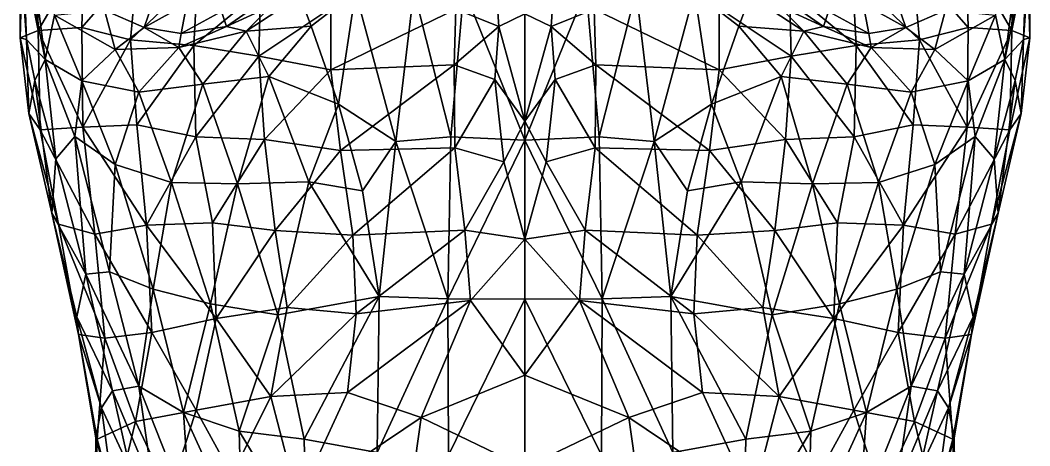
# Model space of a CAD drawing. Extents: x -1.56 to 1.56, y -5.64 to 3.99.
# Drawn here: x -1.416 to 1.416, y 0.448 to 1.642 of the extents above; entities that cross this region are included whole.
import ezdxf

# ---------------------------------------------------------------- set-up
doc = ezdxf.new("R2010")
doc.units = 0
doc.layers.add('MAMMOTH$LWO', color=1, linetype='CONTINUOUS')

msp = doc.modelspace()

# ---------------------------------------------------------------- linework, layer by layer
at = {"layer": 'MAMMOTH$LWO'}
for points in [[(-1.4078, 1.8362, 3.7596), (-1.3921, 1.8809, 3.5815), (-1.3456, 1.5318, 3.6352)], [(-1.3199, 1.6562, 3.487), (-1.3456, 1.5318, 3.6352), (-1.3921, 1.8809, 3.5815)], [(1.3456, 1.5318, 3.6352), (1.3199, 1.6562, 3.487), (1.3921, 1.8809, 3.5815)], [(1.3921, 1.8809, 3.5815), (1.4078, 1.8362, 3.7596), (1.3456, 1.5318, 3.6352)], [(-1.3698, 1.8521, 4.41), (-1.4099, 1.8353, 4.1113), (-1.3653, 1.6129, 4.4835)], [(-1.3698, 1.8521, 4.41), (-1.3653, 1.6129, 4.4835), (-1.2379, 1.8336, 4.6931)], [(1.3653, 1.6129, 4.4835), (1.3698, 1.8521, 4.41), (1.2379, 1.8336, 4.6931)], [(1.4099, 1.8353, 4.1113), (1.3698, 1.8521, 4.41), (1.3653, 1.6129, 4.4835)], [(-1.4099, 1.8353, 4.1113), (-1.416, 1.5924, 4.1105), (-1.3653, 1.6129, 4.4835)], [(-1.4099, 1.8353, 4.1113), (-1.4147, 1.8255, 3.8723), (-1.416, 1.5924, 4.1105)], [(-1.4147, 1.8255, 3.8723), (-1.3985, 1.5875, 3.7933), (-1.416, 1.5924, 4.1105)], [(-1.4147, 1.8255, 3.8723), (-1.4078, 1.8362, 3.7596), (-1.3985, 1.5875, 3.7933)], [(-1.4078, 1.8362, 3.7596), (-1.3456, 1.5318, 3.6352), (-1.3985, 1.5875, 3.7933)], [(-1.2431, 1.6217, 4.8018), (-1.2379, 1.8336, 4.6931), (-1.3653, 1.6129, 4.4835)], [(-1.0868, 1.8008, 4.915), (-1.2379, 1.8336, 4.6931), (-1.2431, 1.6217, 4.8018)], [(1.2379, 1.8336, 4.6931), (1.0868, 1.8008, 4.915), (1.2431, 1.6217, 4.8018)], [(1.2379, 1.8336, 4.6931), (1.2431, 1.6217, 4.8018), (1.3653, 1.6129, 4.4835)], [(1.3456, 1.5318, 3.6352), (1.4078, 1.8362, 3.7596), (1.3985, 1.5875, 3.7933)], [(1.416, 1.5924, 4.1105), (1.4099, 1.8353, 4.1113), (1.3653, 1.6129, 4.4835)], [(1.4078, 1.8362, 3.7596), (1.4147, 1.8255, 3.8723), (1.3985, 1.5875, 3.7933)], [(1.3985, 1.5875, 3.7933), (1.4147, 1.8255, 3.8723), (1.416, 1.5924, 4.1105)], [(1.4147, 1.8255, 3.8723), (1.4099, 1.8353, 4.1113), (1.416, 1.5924, 4.1105)], [(-1.1063, 1.5867, 4.9753), (-1.0868, 1.8008, 4.915), (-1.2431, 1.6217, 4.8018)], [(-0.9184, 1.7653, 5.0662), (-1.0868, 1.8008, 4.915), (-1.1063, 1.5867, 4.9753)], [(-0.073, 1.6245, 5.2871), (-0.0842, 1.7888, 5.2375), (-0.1944, 1.6728, 5.2534)], [(-0.0842, 1.7888, 5.2375), (-0.073, 1.6245, 5.2871), (0, 1.6598, 5.2844)], [(0.073, 1.6245, 5.2871), (0.0842, 1.7888, 5.2375), (0, 1.6598, 5.2844)], [(0.0842, 1.7888, 5.2375), (0.073, 1.6245, 5.2871), (0.1944, 1.6728, 5.2534)], [(1.0868, 1.8008, 4.915), (0.9184, 1.7653, 5.0662), (1.1063, 1.5867, 4.9753)], [(1.0868, 1.8008, 4.915), (1.1063, 1.5867, 4.9753), (1.2431, 1.6217, 4.8018)], [(-0.929, 1.5711, 5.1091), (-0.9184, 1.7653, 5.0662), (-1.1063, 1.5867, 4.9753)], [(-0.7424, 1.7253, 5.1667), (-0.9184, 1.7653, 5.0662), (-0.929, 1.5711, 5.1091)], [(0.9184, 1.7653, 5.0662), (0.7424, 1.7253, 5.1667), (0.929, 1.5711, 5.1091)], [(0.9184, 1.7653, 5.0662), (0.929, 1.5711, 5.1091), (1.1063, 1.5867, 4.9753)], [(-1.1799, 1.6701, 3.0619), (-1.0319, 1.7286, 2.6217), (-1.0685, 1.6218, 2.9802)], [(-0.9483, 1.6877, 2.5635), (-1.0685, 1.6218, 2.9802), (-1.0319, 1.7286, 2.6217)], [(-0.1712, 1.7292, 2.4054), (-0.2077, 1.315, 2.4619), (-0.3118, 1.7251, 2.4021)], [(-0.2077, 1.315, 2.4619), (-0.1712, 1.7292, 2.4054), (0, 1.3056, 2.4673)], [(0, 1.3056, 2.4673), (-0.1712, 1.7292, 2.4054), (0, 1.7276, 2.4067)], [(0.1712, 1.7292, 2.4054), (0.2077, 1.315, 2.4619), (0, 1.3056, 2.4673)], [(0.1712, 1.7292, 2.4054), (0, 1.3056, 2.4673), (0, 1.7276, 2.4067)], [(0.2077, 1.315, 2.4619), (0.1712, 1.7292, 2.4054), (0.3118, 1.7251, 2.4021)], [(1.0685, 1.6218, 2.9802), (0.9483, 1.6877, 2.5635), (1.0319, 1.7286, 2.6217)], [(1.0319, 1.7286, 2.6217), (1.1799, 1.6701, 3.0619), (1.0685, 1.6218, 2.9802)], [(-0.7469, 1.5413, 5.2039), (-0.7424, 1.7253, 5.1667), (-0.929, 1.5711, 5.1091)], [(-0.6316, 1.7105, 2.6583), (-0.5999, 1.6247, 2.6701), (-0.7822, 1.6109, 2.8279)], [(-0.6316, 1.7105, 2.6583), (-0.7822, 1.6109, 2.8279), (-0.7109, 1.6817, 2.5576)], [(-0.5451, 1.676, 5.2169), (-0.7424, 1.7253, 5.1667), (-0.7469, 1.5413, 5.2039)], [(-0.5999, 1.6247, 2.6701), (-0.6316, 1.7105, 2.6583), (-0.4754, 1.7213, 2.5036)], [(-0.5233, 1.4064, 2.6315), (-0.5999, 1.6247, 2.6701), (-0.4754, 1.7213, 2.5036)], [(-0.4754, 1.7213, 2.5036), (-0.3625, 1.3013, 2.5071), (-0.5233, 1.4064, 2.6315)], [(-0.3625, 1.3013, 2.5071), (-0.4754, 1.7213, 2.5036), (-0.3118, 1.7251, 2.4021)], [(-0.3625, 1.3013, 2.5071), (-0.3118, 1.7251, 2.4021), (-0.2077, 1.315, 2.4619)], [(0.3118, 1.7251, 2.4021), (0.3625, 1.3013, 2.5071), (0.2077, 1.315, 2.4619)], [(0.4754, 1.7213, 2.5036), (0.3625, 1.3013, 2.5071), (0.3118, 1.7251, 2.4021)], [(0.3625, 1.3013, 2.5071), (0.4754, 1.7213, 2.5036), (0.5233, 1.4064, 2.6315)], [(0.6316, 1.7105, 2.6583), (0.5999, 1.6247, 2.6701), (0.4754, 1.7213, 2.5036)], [(0.5999, 1.6247, 2.6701), (0.5233, 1.4064, 2.6315), (0.4754, 1.7213, 2.5036)], [(0.7424, 1.7253, 5.1667), (0.5451, 1.676, 5.2169), (0.7469, 1.5413, 5.2039)], [(0.5999, 1.6247, 2.6701), (0.6316, 1.7105, 2.6583), (0.7822, 1.6109, 2.8279)], [(0.7822, 1.6109, 2.8279), (0.6316, 1.7105, 2.6583), (0.7109, 1.6817, 2.5576)], [(0.7424, 1.7253, 5.1667), (0.7469, 1.5413, 5.2039), (0.929, 1.5711, 5.1091)], [(-1.0685, 1.6218, 2.9802), (-0.9483, 1.6877, 2.5635), (-0.9641, 1.6043, 2.8467)], [(-0.8517, 1.6659, 2.4835), (-0.9641, 1.6043, 2.8467), (-0.9483, 1.6877, 2.5635)], [(-0.7554, 1.6809, 2.3918), (-0.8373, 1.6241, 2.7071), (-0.8517, 1.6659, 2.4835)], [(-0.8373, 1.6241, 2.7071), (-0.7554, 1.6809, 2.3918), (-0.7109, 1.6817, 2.5576)], [(-0.7109, 1.6817, 2.5576), (-0.7822, 1.6109, 2.8279), (-0.8373, 1.6241, 2.7071)], [(-0.5442, 1.5025, 5.2591), (-0.5451, 1.676, 5.2169), (-0.7469, 1.5413, 5.2039)], [(-0.5451, 1.676, 5.2169), (-0.5442, 1.5025, 5.2591), (-0.1944, 1.6728, 5.2534)], [(-0.1988, 1.5163, 5.3019), (-0.1944, 1.6728, 5.2534), (-0.5442, 1.5025, 5.2591)], [(-0.1944, 1.6728, 5.2534), (-0.1988, 1.5163, 5.3019), (-0.073, 1.6245, 5.2871)], [(0.1988, 1.5163, 5.3019), (0.1944, 1.6728, 5.2534), (0.073, 1.6245, 5.2871)], [(0.5442, 1.5025, 5.2591), (0.5451, 1.676, 5.2169), (0.1944, 1.6728, 5.2534)], [(0.1944, 1.6728, 5.2534), (0.1988, 1.5163, 5.3019), (0.5442, 1.5025, 5.2591)], [(0.5451, 1.676, 5.2169), (0.5442, 1.5025, 5.2591), (0.7469, 1.5413, 5.2039)], [(0.7554, 1.6809, 2.3918), (0.8373, 1.6241, 2.7071), (0.7109, 1.6817, 2.5576)], [(0.7822, 1.6109, 2.8279), (0.7109, 1.6817, 2.5576), (0.8373, 1.6241, 2.7071)], [(0.8373, 1.6241, 2.7071), (0.7554, 1.6809, 2.3918), (0.8517, 1.6659, 2.4835)], [(0.9641, 1.6043, 2.8467), (0.8517, 1.6659, 2.4835), (0.9483, 1.6877, 2.5635)], [(0.9483, 1.6877, 2.5635), (1.0685, 1.6218, 2.9802), (0.9641, 1.6043, 2.8467)], [(-1.3456, 1.5318, 3.6352), (-1.3199, 1.6562, 3.487), (-1.2434, 1.4713, 3.4387)], [(-1.3199, 1.6562, 3.487), (-1.1799, 1.6701, 3.0619), (-1.1496, 1.5601, 3.2419)], [(-1.1496, 1.5601, 3.2419), (-1.2434, 1.4713, 3.4387), (-1.3199, 1.6562, 3.487)], [(-1.0685, 1.6218, 2.9802), (-1.1496, 1.5601, 3.2419), (-1.1799, 1.6701, 3.0619)], [(-0.9641, 1.6043, 2.8467), (-0.8517, 1.6659, 2.4835), (-0.8373, 1.6241, 2.7071)], [(0, 1.359, 5.3737), (0, 1.6598, 5.2844), (-0.073, 1.6245, 5.2871)], [(0, 1.6598, 5.2844), (0, 1.359, 5.3737), (0.073, 1.6245, 5.2871)], [(0.8517, 1.6659, 2.4835), (0.9641, 1.6043, 2.8467), (0.8373, 1.6241, 2.7071)], [(1.1496, 1.5601, 3.2419), (1.0685, 1.6218, 2.9802), (1.1799, 1.6701, 3.0619)], [(1.1799, 1.6701, 3.0619), (1.3199, 1.6562, 3.487), (1.1496, 1.5601, 3.2419)], [(1.2434, 1.4713, 3.4387), (1.1496, 1.5601, 3.2419), (1.3199, 1.6562, 3.487)], [(1.3199, 1.6562, 3.487), (1.3456, 1.5318, 3.6352), (1.2434, 1.4713, 3.4387)], [(-1.2431, 1.6217, 4.8018), (-1.3653, 1.6129, 4.4835), (-1.2403, 1.3415, 4.8232)], [(-1.2431, 1.6217, 4.8018), (-1.2403, 1.3415, 4.8232), (-1.1063, 1.5867, 4.9753)], [(-1.1496, 1.5601, 3.2419), (-1.0685, 1.6218, 2.9802), (-0.9707, 1.5657, 3.0109)], [(-0.9641, 1.6043, 2.8467), (-0.9707, 1.5657, 3.0109), (-1.0685, 1.6218, 2.9802)], [(-0.8373, 1.6241, 2.7071), (-0.9707, 1.5657, 3.0109), (-0.9641, 1.6043, 2.8467)], [(-0.9707, 1.5657, 3.0109), (-0.8373, 1.6241, 2.7071), (-0.7822, 1.6109, 2.8279)], [(-0.7183, 1.4842, 2.8018), (-0.7822, 1.6109, 2.8279), (-0.5999, 1.6247, 2.6701)], [(-0.5999, 1.6247, 2.6701), (-0.5233, 1.4064, 2.6315), (-0.7183, 1.4842, 2.8018)], [(-0.0843, 1.4759, 5.3371), (-0.073, 1.6245, 5.2871), (-0.1988, 1.5163, 5.3019)], [(-0.073, 1.6245, 5.2871), (-0.0843, 1.4759, 5.3371), (0, 1.359, 5.3737)], [(0.0843, 1.4759, 5.3371), (0.073, 1.6245, 5.2871), (0, 1.359, 5.3737)], [(0.073, 1.6245, 5.2871), (0.0843, 1.4759, 5.3371), (0.1988, 1.5163, 5.3019)], [(0.5233, 1.4064, 2.6315), (0.5999, 1.6247, 2.6701), (0.7183, 1.4842, 2.8018)], [(0.7822, 1.6109, 2.8279), (0.7183, 1.4842, 2.8018), (0.5999, 1.6247, 2.6701)], [(0.8373, 1.6241, 2.7071), (0.9707, 1.5657, 3.0109), (0.7822, 1.6109, 2.8279)], [(0.9707, 1.5657, 3.0109), (0.8373, 1.6241, 2.7071), (0.9641, 1.6043, 2.8467)], [(0.9707, 1.5657, 3.0109), (0.9641, 1.6043, 2.8467), (1.0685, 1.6218, 2.9802)], [(1.0685, 1.6218, 2.9802), (1.1496, 1.5601, 3.2419), (0.9707, 1.5657, 3.0109)], [(1.2403, 1.3415, 4.8232), (1.2431, 1.6217, 4.8018), (1.1063, 1.5867, 4.9753)], [(1.3653, 1.6129, 4.4835), (1.2431, 1.6217, 4.8018), (1.2403, 1.3415, 4.8232)], [(-1.3653, 1.6129, 4.4835), (-1.416, 1.5924, 4.1105), (-1.3596, 1.3346, 4.479)], [(-1.416, 1.5924, 4.1105), (-1.392, 1.3806, 4.1047), (-1.3596, 1.3346, 4.479)], [(-1.416, 1.5924, 4.1105), (-1.3985, 1.5875, 3.7933), (-1.392, 1.3806, 4.1047)], [(-1.3985, 1.5875, 3.7933), (-1.3749, 1.4727, 3.7848), (-1.392, 1.3806, 4.1047)], [(-1.3985, 1.5875, 3.7933), (-1.3456, 1.5318, 3.6352), (-1.3749, 1.4727, 3.7848)], [(-1.3653, 1.6129, 4.4835), (-1.3596, 1.3346, 4.479), (-1.2403, 1.3415, 4.8232)], [(-1.2403, 1.3415, 4.8232), (-1.0885, 1.3486, 5.0148), (-1.1063, 1.5867, 4.9753)], [(-1.1063, 1.5867, 4.9753), (-1.0885, 1.3486, 5.0148), (-0.929, 1.5711, 5.1091)], [(-0.9707, 1.5657, 3.0109), (-0.7822, 1.6109, 2.8279), (-0.9034, 1.4623, 2.9853)], [(-0.7822, 1.6109, 2.8279), (-0.7183, 1.4842, 2.8018), (-0.9034, 1.4623, 2.9853)], [(0.7183, 1.4842, 2.8018), (0.7822, 1.6109, 2.8279), (0.9034, 1.4623, 2.9853)], [(0.7822, 1.6109, 2.8279), (0.9707, 1.5657, 3.0109), (0.9034, 1.4623, 2.9853)], [(1.0885, 1.3486, 5.0148), (1.1063, 1.5867, 4.9753), (0.929, 1.5711, 5.1091)], [(1.0885, 1.3486, 5.0148), (1.2403, 1.3415, 4.8232), (1.1063, 1.5867, 4.9753)], [(1.3596, 1.3346, 4.479), (1.3653, 1.6129, 4.4835), (1.2403, 1.3415, 4.8232)], [(1.3456, 1.5318, 3.6352), (1.3985, 1.5875, 3.7933), (1.3749, 1.4727, 3.7848)], [(1.416, 1.5924, 4.1105), (1.3653, 1.6129, 4.4835), (1.3596, 1.3346, 4.479)], [(1.392, 1.3806, 4.1047), (1.416, 1.5924, 4.1105), (1.3596, 1.3346, 4.479)], [(1.3749, 1.4727, 3.7848), (1.3985, 1.5875, 3.7933), (1.392, 1.3806, 4.1047)], [(1.3985, 1.5875, 3.7933), (1.416, 1.5924, 4.1105), (1.392, 1.3806, 4.1047)], [(-1.1496, 1.5601, 3.2419), (-1.0835, 1.4399, 3.2046), (-1.2434, 1.4713, 3.4387)], [(-1.1496, 1.5601, 3.2419), (-0.9707, 1.5657, 3.0109), (-1.0835, 1.4399, 3.2046)], [(-1.0885, 1.3486, 5.0148), (-0.9236, 1.3145, 5.139), (-0.929, 1.5711, 5.1091)], [(-0.9707, 1.5657, 3.0109), (-0.9034, 1.4623, 2.9853), (-1.0835, 1.4399, 3.2046)], [(-0.929, 1.5711, 5.1091), (-0.9236, 1.3145, 5.139), (-0.7469, 1.5413, 5.2039)], [(0.9236, 1.3145, 5.139), (0.929, 1.5711, 5.1091), (0.7469, 1.5413, 5.2039)], [(0.9034, 1.4623, 2.9853), (0.9707, 1.5657, 3.0109), (1.0835, 1.4399, 3.2046)], [(0.9236, 1.3145, 5.139), (1.0885, 1.3486, 5.0148), (0.929, 1.5711, 5.1091)], [(0.9707, 1.5657, 3.0109), (1.1496, 1.5601, 3.2419), (1.0835, 1.4399, 3.2046)], [(1.0835, 1.4399, 3.2046), (1.1496, 1.5601, 3.2419), (1.2434, 1.4713, 3.4387)], [(-1.3749, 1.4727, 3.7848), (-1.3456, 1.5318, 3.6352), (-1.316, 1.2526, 3.7707)], [(-1.3456, 1.5318, 3.6352), (-1.2434, 1.4713, 3.4387), (-1.2629, 1.316, 3.5476)], [(-1.3456, 1.5318, 3.6352), (-1.2629, 1.316, 3.5476), (-1.316, 1.2526, 3.7707)], [(-0.9236, 1.3145, 5.139), (-0.7304, 1.3073, 5.2621), (-0.7469, 1.5413, 5.2039)], [(-0.7469, 1.5413, 5.2039), (-0.7304, 1.3073, 5.2621), (-0.5442, 1.5025, 5.2591)], [(0.7304, 1.3073, 5.2621), (0.7469, 1.5413, 5.2039), (0.5442, 1.5025, 5.2591)], [(0.7304, 1.3073, 5.2621), (0.9236, 1.3145, 5.139), (0.7469, 1.5413, 5.2039)], [(1.2434, 1.4713, 3.4387), (1.3456, 1.5318, 3.6352), (1.2629, 1.316, 3.5476)], [(1.2629, 1.316, 3.5476), (1.3456, 1.5318, 3.6352), (1.316, 1.2526, 3.7707)], [(1.3456, 1.5318, 3.6352), (1.3749, 1.4727, 3.7848), (1.316, 1.2526, 3.7707)], [(-0.7304, 1.3073, 5.2621), (-0.5174, 1.2765, 5.3404), (-0.5442, 1.5025, 5.2591)], [(-0.5442, 1.5025, 5.2591), (-0.5174, 1.2765, 5.3404), (-0.1988, 1.5163, 5.3019)], [(-0.5174, 1.2765, 5.3404), (-0.1969, 1.2843, 5.3826), (-0.1988, 1.5163, 5.3019)], [(-0.1988, 1.5163, 5.3019), (-0.1969, 1.2843, 5.3826), (-0.0843, 1.4759, 5.3371)], [(0.1969, 1.2843, 5.3826), (0.1988, 1.5163, 5.3019), (0.0843, 1.4759, 5.3371)], [(0.1969, 1.2843, 5.3826), (0.5174, 1.2765, 5.3404), (0.1988, 1.5163, 5.3019)], [(0.5174, 1.2765, 5.3404), (0.5442, 1.5025, 5.2591), (0.1988, 1.5163, 5.3019)], [(0.5174, 1.2765, 5.3404), (0.7304, 1.3073, 5.2621), (0.5442, 1.5025, 5.2591)], [(-1.392, 1.3806, 4.1047), (-1.3749, 1.4727, 3.7848), (-1.3273, 1.1005, 4.0813)], [(-1.3749, 1.4727, 3.7848), (-1.316, 1.2526, 3.7707), (-1.3273, 1.1005, 4.0813)], [(-0.9034, 1.4623, 2.9853), (-0.7183, 1.4842, 2.8018), (-0.8063, 1.1831, 2.9355)], [(-0.7183, 1.4842, 2.8018), (-0.6059, 1.1885, 2.7552), (-0.8063, 1.1831, 2.9355)], [(-0.6059, 1.1885, 2.7552), (-0.7183, 1.4842, 2.8018), (-0.5233, 1.4064, 2.6315)], [(-0.0597, 1.2444, 5.4026), (-0.0843, 1.4759, 5.3371), (-0.1969, 1.2843, 5.3826)], [(-0.0843, 1.4759, 5.3371), (-0.0597, 1.2444, 5.4026), (0, 1.359, 5.3737)], [(0.0597, 1.2444, 5.4026), (0.0843, 1.4759, 5.3371), (0, 1.359, 5.3737)], [(0.0843, 1.4759, 5.3371), (0.0597, 1.2444, 5.4026), (0.1969, 1.2843, 5.3826)], [(0.7183, 1.4842, 2.8018), (0.6059, 1.1885, 2.7552), (0.5233, 1.4064, 2.6315)], [(0.6059, 1.1885, 2.7552), (0.7183, 1.4842, 2.8018), (0.8063, 1.1831, 2.9355)], [(0.7183, 1.4842, 2.8018), (0.9034, 1.4623, 2.9853), (0.8063, 1.1831, 2.9355)], [(1.316, 1.2526, 3.7707), (1.3749, 1.4727, 3.7848), (1.3273, 1.1005, 4.0813)], [(1.3749, 1.4727, 3.7848), (1.392, 1.3806, 4.1047), (1.3273, 1.1005, 4.0813)], [(-1.2434, 1.4713, 3.4387), (-1.1495, 1.2372, 3.3368), (-1.2629, 1.316, 3.5476)], [(-1.2434, 1.4713, 3.4387), (-1.0835, 1.4399, 3.2046), (-1.1495, 1.2372, 3.3368)], [(-1.0835, 1.4399, 3.2046), (-0.9034, 1.4623, 2.9853), (-0.9914, 1.1863, 3.126)], [(-0.9034, 1.4623, 2.9853), (-0.8063, 1.1831, 2.9355), (-0.9914, 1.1863, 3.126)], [(0.8063, 1.1831, 2.9355), (0.9034, 1.4623, 2.9853), (0.9914, 1.1863, 3.126)], [(0.9034, 1.4623, 2.9853), (1.0835, 1.4399, 3.2046), (0.9914, 1.1863, 3.126)], [(1.0835, 1.4399, 3.2046), (1.2434, 1.4713, 3.4387), (1.1495, 1.2372, 3.3368)], [(1.1495, 1.2372, 3.3368), (1.2434, 1.4713, 3.4387), (1.2629, 1.316, 3.5476)], [(-1.0835, 1.4399, 3.2046), (-0.9914, 1.1863, 3.126), (-1.1495, 1.2372, 3.3368)], [(0.9914, 1.1863, 3.126), (1.0835, 1.4399, 3.2046), (1.1495, 1.2372, 3.3368)], [(-0.5233, 1.4064, 2.6315), (-0.456, 1.1635, 2.6074), (-0.6059, 1.1885, 2.7552)], [(-0.456, 1.1635, 2.6074), (-0.5233, 1.4064, 2.6315), (-0.3625, 1.3013, 2.5071)], [(0.5233, 1.4064, 2.6315), (0.456, 1.1635, 2.6074), (0.3625, 1.3013, 2.5071)], [(0.456, 1.1635, 2.6074), (0.5233, 1.4064, 2.6315), (0.6059, 1.1885, 2.7552)], [(-1.3596, 1.3346, 4.479), (-1.392, 1.3806, 4.1047), (-1.3087, 1.0696, 4.4773)], [(-1.392, 1.3806, 4.1047), (-1.3273, 1.1005, 4.0813), (-1.3087, 1.0696, 4.4773)], [(1.392, 1.3806, 4.1047), (1.3596, 1.3346, 4.479), (1.3087, 1.0696, 4.4773)], [(1.3273, 1.1005, 4.0813), (1.392, 1.3806, 4.1047), (1.3087, 1.0696, 4.4773)], [(-1.2403, 1.3415, 4.8232), (-1.3596, 1.3346, 4.479), (-1.2065, 1.0417, 4.8253)], [(-1.3596, 1.3346, 4.479), (-1.3087, 1.0696, 4.4773), (-1.2065, 1.0417, 4.8253)], [(-1.0885, 1.3486, 5.0148), (-1.2403, 1.3415, 4.8232), (-1.0619, 1.067, 5.0559)], [(-1.2065, 1.0417, 4.8253), (-1.0619, 1.067, 5.0559), (-1.2403, 1.3415, 4.8232)], [(-1.0885, 1.3486, 5.0148), (-1.0619, 1.067, 5.0559), (-0.9236, 1.3145, 5.139)], [(-0.0597, 1.2444, 5.4026), (0, 1.0279, 5.46), (0, 1.359, 5.3737)], [(0, 1.0279, 5.46), (0.0597, 1.2444, 5.4026), (0, 1.359, 5.3737)], [(1.0619, 1.067, 5.0559), (1.0885, 1.3486, 5.0148), (0.9236, 1.3145, 5.139)], [(1.2403, 1.3415, 4.8232), (1.0885, 1.3486, 5.0148), (1.0619, 1.067, 5.0559)], [(1.0619, 1.067, 5.0559), (1.2065, 1.0417, 4.8253), (1.2403, 1.3415, 4.8232)], [(1.3596, 1.3346, 4.479), (1.2403, 1.3415, 4.8232), (1.2065, 1.0417, 4.8253)], [(1.3087, 1.0696, 4.4773), (1.3596, 1.3346, 4.479), (1.2065, 1.0417, 4.8253)], [(-1.316, 1.2526, 3.7707), (-1.2629, 1.316, 3.5476), (-1.2321, 0.9298, 3.7228)], [(-1.2629, 1.316, 3.5476), (-1.1495, 1.2372, 3.3368), (-1.1655, 0.9358, 3.4905)], [(-1.2629, 1.316, 3.5476), (-1.1655, 0.9358, 3.4905), (-1.2321, 0.9298, 3.7228)], [(-1.0619, 1.067, 5.0559), (-0.8762, 1.0736, 5.2196), (-0.9236, 1.3145, 5.139)], [(-0.9236, 1.3145, 5.139), (-0.8762, 1.0736, 5.2196), (-0.7304, 1.3073, 5.2621)], [(-0.8762, 1.0736, 5.2196), (-0.7004, 1.0522, 5.3606), (-0.7304, 1.3073, 5.2621)], [(-0.7304, 1.3073, 5.2621), (-0.7004, 1.0522, 5.3606), (-0.5174, 1.2765, 5.3404)], [(-0.2077, 1.315, 2.4619), (-0.216, 0.8608, 2.5185), (-0.3625, 1.3013, 2.5071)], [(-0.2077, 1.315, 2.4619), (0, 1.3056, 2.4673), (-0.216, 0.8608, 2.5185)], [(0, 0.8598, 2.509), (-0.216, 0.8608, 2.5185), (0, 1.3056, 2.4673)], [(0, 1.3056, 2.4673), (0.2077, 1.315, 2.4619), (0.216, 0.8608, 2.5185)], [(0.216, 0.8608, 2.5185), (0, 0.8598, 2.509), (0, 1.3056, 2.4673)], [(0.216, 0.8608, 2.5185), (0.2077, 1.315, 2.4619), (0.3625, 1.3013, 2.5071)], [(0.7004, 1.0522, 5.3606), (0.7304, 1.3073, 5.2621), (0.5174, 1.2765, 5.3404)], [(0.7004, 1.0522, 5.3606), (0.8762, 1.0736, 5.2196), (0.7304, 1.3073, 5.2621)], [(0.8762, 1.0736, 5.2196), (0.9236, 1.3145, 5.139), (0.7304, 1.3073, 5.2621)], [(0.8762, 1.0736, 5.2196), (1.0619, 1.067, 5.0559), (0.9236, 1.3145, 5.139)], [(1.1495, 1.2372, 3.3368), (1.2629, 1.316, 3.5476), (1.1655, 0.9358, 3.4905)], [(1.1655, 0.9358, 3.4905), (1.2629, 1.316, 3.5476), (1.2321, 0.9298, 3.7228)], [(1.2629, 1.316, 3.5476), (1.316, 1.2526, 3.7707), (1.2321, 0.9298, 3.7228)], [(-0.7004, 1.0522, 5.3606), (-0.4831, 1.0391, 5.4433), (-0.5174, 1.2765, 5.3404)], [(-0.5174, 1.2765, 5.3404), (-0.4831, 1.0391, 5.4433), (-0.1969, 1.2843, 5.3826)], [(-0.4831, 1.0391, 5.4433), (-0.1688, 1.0533, 5.4536), (-0.1969, 1.2843, 5.3826)], [(-0.4088, 0.8667, 2.5773), (-0.456, 1.1635, 2.6074), (-0.3625, 1.3013, 2.5071)], [(-0.4088, 0.8667, 2.5773), (-0.3625, 1.3013, 2.5071), (-0.216, 0.8608, 2.5185)], [(-0.1969, 1.2843, 5.3826), (-0.1688, 1.0533, 5.4536), (-0.0597, 1.2444, 5.4026)], [(0.1688, 1.0533, 5.4536), (0.1969, 1.2843, 5.3826), (0.0597, 1.2444, 5.4026)], [(0.1688, 1.0533, 5.4536), (0.4831, 1.0391, 5.4433), (0.1969, 1.2843, 5.3826)], [(0.4831, 1.0391, 5.4433), (0.5174, 1.2765, 5.3404), (0.1969, 1.2843, 5.3826)], [(0.3625, 1.3013, 2.5071), (0.4088, 0.8667, 2.5773), (0.216, 0.8608, 2.5185)], [(0.456, 1.1635, 2.6074), (0.4088, 0.8667, 2.5773), (0.3625, 1.3013, 2.5071)], [(0.4831, 1.0391, 5.4433), (0.7004, 1.0522, 5.3606), (0.5174, 1.2765, 5.3404)], [(-1.316, 1.2526, 3.7707), (-1.2321, 0.9298, 3.7228), (-1.3273, 1.1005, 4.0813)], [(1.2321, 0.9298, 3.7228), (1.316, 1.2526, 3.7707), (1.3273, 1.1005, 4.0813)], [(-1.1495, 1.2372, 3.3368), (-1.0432, 0.8873, 3.273), (-1.1655, 0.9358, 3.4905)], [(-1.1495, 1.2372, 3.3368), (-0.9914, 1.1863, 3.126), (-1.0432, 0.8873, 3.273)], [(-0.0597, 1.2444, 5.4026), (-0.1688, 1.0533, 5.4536), (0, 1.0279, 5.46)], [(0.1688, 1.0533, 5.4536), (0.0597, 1.2444, 5.4026), (0, 1.0279, 5.46)], [(0.9914, 1.1863, 3.126), (1.1495, 1.2372, 3.3368), (1.0432, 0.8873, 3.273)], [(1.0432, 0.8873, 3.273), (1.1495, 1.2372, 3.3368), (1.1655, 0.9358, 3.4905)], [(-0.9914, 1.1863, 3.126), (-0.8823, 0.846, 3.0738), (-1.0432, 0.8873, 3.273)], [(-0.9914, 1.1863, 3.126), (-0.8063, 1.1831, 2.9355), (-0.8823, 0.846, 3.0738)], [(-0.8063, 1.1831, 2.9355), (-0.6929, 0.8155, 2.8641), (-0.8823, 0.846, 3.0738)], [(-0.8063, 1.1831, 2.9355), (-0.6059, 1.1885, 2.7552), (-0.6929, 0.8155, 2.8641)], [(-0.6059, 1.1885, 2.7552), (-0.4088, 0.8667, 2.5773), (-0.6929, 0.8155, 2.8641)], [(-0.4088, 0.8667, 2.5773), (-0.6059, 1.1885, 2.7552), (-0.456, 1.1635, 2.6074)], [(0.6059, 1.1885, 2.7552), (0.4088, 0.8667, 2.5773), (0.456, 1.1635, 2.6074)], [(0.4088, 0.8667, 2.5773), (0.6059, 1.1885, 2.7552), (0.6929, 0.8155, 2.8641)], [(0.6059, 1.1885, 2.7552), (0.8063, 1.1831, 2.9355), (0.6929, 0.8155, 2.8641)], [(0.6929, 0.8155, 2.8641), (0.8063, 1.1831, 2.9355), (0.8823, 0.846, 3.0738)], [(0.8063, 1.1831, 2.9355), (0.9914, 1.1863, 3.126), (0.8823, 0.846, 3.0738)], [(0.8823, 0.846, 3.0738), (0.9914, 1.1863, 3.126), (1.0432, 0.8873, 3.273)], [(-1.3087, 1.0696, 4.4773), (-1.3273, 1.1005, 4.0813), (-1.252, 0.7602, 4.437)], [(-1.3273, 1.1005, 4.0813), (-1.257, 0.8098, 4.0228), (-1.252, 0.7602, 4.437)], [(-1.257, 0.8098, 4.0228), (-1.3273, 1.1005, 4.0813), (-1.2321, 0.9298, 3.7228)], [(1.3273, 1.1005, 4.0813), (1.257, 0.8098, 4.0228), (1.2321, 0.9298, 3.7228)], [(1.3273, 1.1005, 4.0813), (1.3087, 1.0696, 4.4773), (1.252, 0.7602, 4.437)], [(1.257, 0.8098, 4.0228), (1.3273, 1.1005, 4.0813), (1.252, 0.7602, 4.437)], [(-1.2065, 1.0417, 4.8253), (-1.3087, 1.0696, 4.4773), (-1.1785, 0.7504, 4.8339)], [(-1.3087, 1.0696, 4.4773), (-1.252, 0.7602, 4.437), (-1.1785, 0.7504, 4.8339)], [(-1.0619, 1.067, 5.0559), (-1.2065, 1.0417, 4.8253), (-1.0467, 0.7664, 5.1098)], [(-0.8762, 1.0736, 5.2196), (-1.0619, 1.067, 5.0559), (-0.8667, 0.8055, 5.3268)], [(-1.0467, 0.7664, 5.1098), (-0.8667, 0.8055, 5.3268), (-1.0619, 1.067, 5.0559)], [(-0.8762, 1.0736, 5.2196), (-0.8667, 0.8055, 5.3268), (-0.7004, 1.0522, 5.3606)], [(-0.8667, 0.8055, 5.3268), (-0.6669, 0.8357, 5.477), (-0.7004, 1.0522, 5.3606)], [(-0.7004, 1.0522, 5.3606), (-0.6669, 0.8357, 5.477), (-0.4831, 1.0391, 5.4433)], [(-0.4831, 1.0391, 5.4433), (-0.4732, 0.8183, 5.5311), (-0.1688, 1.0533, 5.4536)], [(-0.4732, 0.8183, 5.5311), (-0.1527, 0.8554, 5.5186), (-0.1688, 1.0533, 5.4536)], [(-0.1688, 1.0533, 5.4536), (-0.1527, 0.8554, 5.5186), (0, 1.0279, 5.46)], [(0.1527, 0.8554, 5.5186), (0.1688, 1.0533, 5.4536), (0, 1.0279, 5.46)], [(0.1527, 0.8554, 5.5186), (0.4732, 0.8183, 5.5311), (0.1688, 1.0533, 5.4536)], [(0.4732, 0.8183, 5.5311), (0.4831, 1.0391, 5.4433), (0.1688, 1.0533, 5.4536)], [(0.6669, 0.8357, 5.477), (0.7004, 1.0522, 5.3606), (0.4831, 1.0391, 5.4433)], [(0.6669, 0.8357, 5.477), (0.8667, 0.8055, 5.3268), (0.7004, 1.0522, 5.3606)], [(0.8667, 0.8055, 5.3268), (0.8762, 1.0736, 5.2196), (0.7004, 1.0522, 5.3606)], [(1.0619, 1.067, 5.0559), (0.8762, 1.0736, 5.2196), (0.8667, 0.8055, 5.3268)], [(0.8667, 0.8055, 5.3268), (1.0467, 0.7664, 5.1098), (1.0619, 1.067, 5.0559)], [(1.2065, 1.0417, 4.8253), (1.0619, 1.067, 5.0559), (1.0467, 0.7664, 5.1098)], [(1.3087, 1.0696, 4.4773), (1.2065, 1.0417, 4.8253), (1.1785, 0.7504, 4.8339)], [(1.252, 0.7602, 4.437), (1.3087, 1.0696, 4.4773), (1.1785, 0.7504, 4.8339)], [(-1.1785, 0.7504, 4.8339), (-1.0467, 0.7664, 5.1098), (-1.2065, 1.0417, 4.8253)], [(-0.6669, 0.8357, 5.477), (-0.4732, 0.8183, 5.5311), (-0.4831, 1.0391, 5.4433)], [(-0.1527, 0.8554, 5.5186), (0, 0.6461, 5.5977), (0, 1.0279, 5.46)], [(0, 0.6461, 5.5977), (0.1527, 0.8554, 5.5186), (0, 1.0279, 5.46)], [(0.4732, 0.8183, 5.5311), (0.6669, 0.8357, 5.477), (0.4831, 1.0391, 5.4433)], [(1.0467, 0.7664, 5.1098), (1.1785, 0.7504, 4.8339), (1.2065, 1.0417, 4.8253)], [(-1.1655, 0.9358, 3.4905), (-1.0835, 0.6158, 3.4379), (-1.2321, 0.9298, 3.7228)], [(-1.1655, 0.9358, 3.4905), (-1.0432, 0.8873, 3.273), (-1.0835, 0.6158, 3.4379)], [(1.0432, 0.8873, 3.273), (1.1655, 0.9358, 3.4905), (1.0835, 0.6158, 3.4379)], [(1.0835, 0.6158, 3.4379), (1.1655, 0.9358, 3.4905), (1.2321, 0.9298, 3.7228)], [(-1.2321, 0.9298, 3.7228), (-1.1568, 0.6024, 3.6861), (-1.257, 0.8098, 4.0228)], [(-1.1568, 0.6024, 3.6861), (-1.2321, 0.9298, 3.7228), (-1.0835, 0.6158, 3.4379)], [(1.2321, 0.9298, 3.7228), (1.1568, 0.6024, 3.6861), (1.0835, 0.6158, 3.4379)], [(1.1568, 0.6024, 3.6861), (1.2321, 0.9298, 3.7228), (1.257, 0.8098, 4.0228)], [(-1.0432, 0.8873, 3.273), (-0.958, 0.5418, 3.247), (-1.0835, 0.6158, 3.4379)], [(-1.0432, 0.8873, 3.273), (-0.8823, 0.846, 3.0738), (-0.958, 0.5418, 3.247)], [(0.8823, 0.846, 3.0738), (1.0432, 0.8873, 3.273), (0.958, 0.5418, 3.247)], [(0.958, 0.5418, 3.247), (1.0432, 0.8873, 3.273), (1.0835, 0.6158, 3.4379)], [(-0.6929, 0.8155, 2.8641), (-0.4088, 0.8667, 2.5773), (-0.6196, 0.4669, 2.7735)], [(-0.4088, 0.8667, 2.5773), (-0.4148, 0.4295, 2.566), (-0.6196, 0.4669, 2.7735)], [(-0.4732, 0.8183, 5.5311), (-0.4975, 0.598, 5.622), (-0.1527, 0.8554, 5.5186)], [(-0.4975, 0.598, 5.622), (-0.2914, 0.5278, 5.6544), (-0.1527, 0.8554, 5.5186)], [(-0.4148, 0.4295, 2.566), (-0.4088, 0.8667, 2.5773), (-0.216, 0.8608, 2.5185)], [(-0.2148, 0.4217, 2.4857), (-0.4148, 0.4295, 2.566), (-0.216, 0.8608, 2.5185)], [(-0.1527, 0.8554, 5.5186), (-0.2914, 0.5278, 5.6544), (0, 0.6461, 5.5977)], [(-0.2148, 0.4217, 2.4857), (-0.216, 0.8608, 2.5185), (0, 0.8598, 2.509)], [(0, 0.422, 2.4916), (-0.2148, 0.4217, 2.4857), (0, 0.8598, 2.509)], [(0.216, 0.8608, 2.5185), (0.2148, 0.4217, 2.4857), (0, 0.8598, 2.509)], [(0.2148, 0.4217, 2.4857), (0, 0.422, 2.4916), (0, 0.8598, 2.509)], [(0.2914, 0.5278, 5.6544), (0.1527, 0.8554, 5.5186), (0, 0.6461, 5.5977)], [(0.4975, 0.598, 5.622), (0.4732, 0.8183, 5.5311), (0.1527, 0.8554, 5.5186)], [(0.2914, 0.5278, 5.6544), (0.4975, 0.598, 5.622), (0.1527, 0.8554, 5.5186)], [(0.4148, 0.4295, 2.566), (0.2148, 0.4217, 2.4857), (0.216, 0.8608, 2.5185)], [(0.4088, 0.8667, 2.5773), (0.4148, 0.4295, 2.566), (0.216, 0.8608, 2.5185)], [(0.4088, 0.8667, 2.5773), (0.6929, 0.8155, 2.8641), (0.6196, 0.4669, 2.7735)], [(0.4148, 0.4295, 2.566), (0.4088, 0.8667, 2.5773), (0.6196, 0.4669, 2.7735)], [(-0.8823, 0.846, 3.0738), (-0.8017, 0.4893, 3.0246), (-0.958, 0.5418, 3.247)], [(-0.8823, 0.846, 3.0738), (-0.6929, 0.8155, 2.8641), (-0.8017, 0.4893, 3.0246)], [(-0.6669, 0.8357, 5.477), (-0.8667, 0.8055, 5.3268), (-0.7127, 0.5861, 5.5634)], [(-0.6669, 0.8357, 5.477), (-0.7127, 0.5861, 5.5634), (-0.4732, 0.8183, 5.5311)], [(0.7127, 0.5861, 5.5634), (0.6669, 0.8357, 5.477), (0.4732, 0.8183, 5.5311)], [(0.8667, 0.8055, 5.3268), (0.6669, 0.8357, 5.477), (0.7127, 0.5861, 5.5634)], [(0.6929, 0.8155, 2.8641), (0.8823, 0.846, 3.0738), (0.8017, 0.4893, 3.0246)], [(0.8017, 0.4893, 3.0246), (0.8823, 0.846, 3.0738), (0.958, 0.5418, 3.247)], [(-1.257, 0.8098, 4.0228), (-1.1883, 0.5546, 4.0106), (-1.252, 0.7602, 4.437)], [(-1.1883, 0.5546, 4.0106), (-1.257, 0.8098, 4.0228), (-1.1568, 0.6024, 3.6861)], [(-0.8667, 0.8055, 5.3268), (-1.0467, 0.7664, 5.1098), (-0.922, 0.5479, 5.3837)], [(-0.922, 0.5479, 5.3837), (-0.7127, 0.5861, 5.5634), (-0.8667, 0.8055, 5.3268)], [(-0.6929, 0.8155, 2.8641), (-0.6196, 0.4669, 2.7735), (-0.8017, 0.4893, 3.0246)], [(-0.7127, 0.5861, 5.5634), (-0.4975, 0.598, 5.622), (-0.4732, 0.8183, 5.5311)], [(0.4975, 0.598, 5.622), (0.7127, 0.5861, 5.5634), (0.4732, 0.8183, 5.5311)], [(0.6196, 0.4669, 2.7735), (0.6929, 0.8155, 2.8641), (0.8017, 0.4893, 3.0246)], [(0.7127, 0.5861, 5.5634), (0.922, 0.5479, 5.3837), (0.8667, 0.8055, 5.3268)], [(1.0467, 0.7664, 5.1098), (0.8667, 0.8055, 5.3268), (0.922, 0.5479, 5.3837)], [(1.257, 0.8098, 4.0228), (1.1883, 0.5546, 4.0106), (1.1568, 0.6024, 3.6861)], [(1.1883, 0.5546, 4.0106), (1.257, 0.8098, 4.0228), (1.252, 0.7602, 4.437)], [(-1.0467, 0.7664, 5.1098), (-1.1785, 0.7504, 4.8339), (-1.0924, 0.5165, 5.1146)], [(-1.0924, 0.5165, 5.1146), (-0.922, 0.5479, 5.3837), (-1.0467, 0.7664, 5.1098)], [(0.922, 0.5479, 5.3837), (1.0924, 0.5165, 5.1146), (1.0467, 0.7664, 5.1098)], [(1.1785, 0.7504, 4.8339), (1.0467, 0.7664, 5.1098), (1.0924, 0.5165, 5.1146)], [(-1.1785, 0.7504, 4.8339), (-1.252, 0.7602, 4.437), (-1.2004, 0.4672, 4.7605)], [(-1.252, 0.7602, 4.437), (-1.2035, 0.4709, 4.4122), (-1.2004, 0.4672, 4.7605)], [(-1.2035, 0.4709, 4.4122), (-1.252, 0.7602, 4.437), (-1.1883, 0.5546, 4.0106)], [(-1.2004, 0.4672, 4.7605), (-1.0924, 0.5165, 5.1146), (-1.1785, 0.7504, 4.8339)], [(1.0924, 0.5165, 5.1146), (1.2004, 0.4672, 4.7605), (1.1785, 0.7504, 4.8339)], [(1.252, 0.7602, 4.437), (1.1785, 0.7504, 4.8339), (1.2004, 0.4672, 4.7605)], [(1.252, 0.7602, 4.437), (1.2035, 0.4709, 4.4122), (1.1883, 0.5546, 4.0106)], [(1.2035, 0.4709, 4.4122), (1.252, 0.7602, 4.437), (1.2004, 0.4672, 4.7605)], [(-0.2914, 0.5278, 5.6544), (0, 0.3872, 5.6944), (0, 0.6461, 5.5977)], [(0, 0.3872, 5.6944), (0.2914, 0.5278, 5.6544), (0, 0.6461, 5.5977)], [(-1.1568, 0.6024, 3.6861), (-1.1078, 0.3816, 3.6334), (-1.1883, 0.5546, 4.0106)], [(-1.0835, 0.6158, 3.4379), (-1.0425, 0.3288, 3.4337), (-1.1568, 0.6024, 3.6861)], [(-1.0425, 0.3288, 3.4337), (-1.1078, 0.3816, 3.6334), (-1.1568, 0.6024, 3.6861)], [(-1.0425, 0.3288, 3.4337), (-1.0835, 0.6158, 3.4379), (-0.9385, 0.2491, 3.2684)], [(-0.958, 0.5418, 3.247), (-0.9385, 0.2491, 3.2684), (-1.0835, 0.6158, 3.4379)], [(-0.4975, 0.598, 5.622), (-0.7127, 0.5861, 5.5634), (-0.6368, 0.2949, 5.7028)], [(-0.4975, 0.598, 5.622), (-0.6368, 0.2949, 5.7028), (-0.2914, 0.5278, 5.6544)], [(0.6368, 0.2949, 5.7028), (0.4975, 0.598, 5.622), (0.2914, 0.5278, 5.6544)], [(0.7127, 0.5861, 5.5634), (0.4975, 0.598, 5.622), (0.6368, 0.2949, 5.7028)], [(1.0835, 0.6158, 3.4379), (1.0425, 0.3288, 3.4337), (0.9385, 0.2491, 3.2684)], [(0.9385, 0.2491, 3.2684), (0.958, 0.5418, 3.247), (1.0835, 0.6158, 3.4379)], [(1.0425, 0.3288, 3.4337), (1.0835, 0.6158, 3.4379), (1.1568, 0.6024, 3.6861)], [(1.1078, 0.3816, 3.6334), (1.0425, 0.3288, 3.4337), (1.1568, 0.6024, 3.6861)], [(1.1078, 0.3816, 3.6334), (1.1568, 0.6024, 3.6861), (1.1883, 0.5546, 4.0106)], [(-0.7127, 0.5861, 5.5634), (-0.922, 0.5479, 5.3837), (-0.822, 0.3658, 5.5945)], [(-0.822, 0.3658, 5.5945), (-0.6368, 0.2949, 5.7028), (-0.7127, 0.5861, 5.5634)], [(0.6368, 0.2949, 5.7028), (0.822, 0.3658, 5.5945), (0.7127, 0.5861, 5.5634)], [(0.922, 0.5479, 5.3837), (0.7127, 0.5861, 5.5634), (0.822, 0.3658, 5.5945)], [(-1.1883, 0.5546, 4.0106), (-1.1502, 0.2767, 4.0102), (-1.2035, 0.4709, 4.4122)], [(-1.1078, 0.3816, 3.6334), (-1.1502, 0.2767, 4.0102), (-1.1883, 0.5546, 4.0106)], [(-0.922, 0.5479, 5.3837), (-1.0924, 0.5165, 5.1146), (-0.9975, 0.3134, 5.4017)], [(-0.9975, 0.3134, 5.4017), (-0.822, 0.3658, 5.5945), (-0.922, 0.5479, 5.3837)], [(-0.9385, 0.2491, 3.2684), (-0.958, 0.5418, 3.247), (-0.7933, 0.1806, 3.0412)], [(-0.8017, 0.4893, 3.0246), (-0.7933, 0.1806, 3.0412), (-0.958, 0.5418, 3.247)], [(0.958, 0.5418, 3.247), (0.9385, 0.2491, 3.2684), (0.7933, 0.1806, 3.0412)], [(0.7933, 0.1806, 3.0412), (0.8017, 0.4893, 3.0246), (0.958, 0.5418, 3.247)], [(0.822, 0.3658, 5.5945), (0.9975, 0.3134, 5.4017), (0.922, 0.5479, 5.3837)], [(1.0924, 0.5165, 5.1146), (0.922, 0.5479, 5.3837), (0.9975, 0.3134, 5.4017)], [(1.1502, 0.2767, 4.0102), (1.1078, 0.3816, 3.6334), (1.1883, 0.5546, 4.0106)], [(1.1502, 0.2767, 4.0102), (1.1883, 0.5546, 4.0106), (1.2035, 0.4709, 4.4122)], [(-1.0924, 0.5165, 5.1146), (-1.2004, 0.4672, 4.7605), (-1.1497, 0.2808, 5.1035)], [(-1.1497, 0.2808, 5.1035), (-0.9975, 0.3134, 5.4017), (-1.0924, 0.5165, 5.1146)], [(-0.6368, 0.2949, 5.7028), (-0.3323, 0.2351, 5.7408), (-0.2914, 0.5278, 5.6544)], [(-0.2914, 0.5278, 5.6544), (-0.3323, 0.2351, 5.7408), (0, 0.3872, 5.6944)], [(0.3323, 0.2351, 5.7408), (0.2914, 0.5278, 5.6544), (0, 0.3872, 5.6944)], [(0.3323, 0.2351, 5.7408), (0.6368, 0.2949, 5.7028), (0.2914, 0.5278, 5.6544)], [(0.9975, 0.3134, 5.4017), (1.1497, 0.2808, 5.1035), (1.0924, 0.5165, 5.1146)], [(1.2004, 0.4672, 4.7605), (1.0924, 0.5165, 5.1146), (1.1497, 0.2808, 5.1035)], [(-0.7933, 0.1806, 3.0412), (-0.8017, 0.4893, 3.0246), (-0.6133, 0.1777, 2.7487)], [(-0.6196, 0.4669, 2.7735), (-0.6133, 0.1777, 2.7487), (-0.8017, 0.4893, 3.0246)], [(0.8017, 0.4893, 3.0246), (0.7933, 0.1806, 3.0412), (0.6133, 0.1777, 2.7487)], [(0.6133, 0.1777, 2.7487), (0.6196, 0.4669, 2.7735), (0.8017, 0.4893, 3.0246)], [(-1.207, 0.243, 4.3474), (-1.2224, 0.1332, 4.7666), (-1.2004, 0.4672, 4.7605)], [(-1.2224, 0.1332, 4.7666), (-1.1497, 0.2808, 5.1035), (-1.2004, 0.4672, 4.7605)], [(-1.2035, 0.4709, 4.4122), (-1.207, 0.243, 4.3474), (-1.2004, 0.4672, 4.7605)], [(-1.1502, 0.2767, 4.0102), (-1.207, 0.243, 4.3474), (-1.2035, 0.4709, 4.4122)], [(-0.6196, 0.4669, 2.7735), (-0.4148, 0.4295, 2.566), (-0.6133, 0.1777, 2.7487)], [(0.4148, 0.4295, 2.566), (0.6196, 0.4669, 2.7735), (0.6133, 0.1777, 2.7487)], [(1.1497, 0.2808, 5.1035), (1.2224, 0.1332, 4.7666), (1.2004, 0.4672, 4.7605)], [(1.207, 0.243, 4.3474), (1.1502, 0.2767, 4.0102), (1.2035, 0.4709, 4.4122)], [(1.207, 0.243, 4.3474), (1.2035, 0.4709, 4.4122), (1.2004, 0.4672, 4.7605)], [(1.2224, 0.1332, 4.7666), (1.207, 0.243, 4.3474), (1.2004, 0.4672, 4.7605)]]:
    msp.add_3dface(points, dxfattribs=at)

doc.saveas('drawing.dxf')
